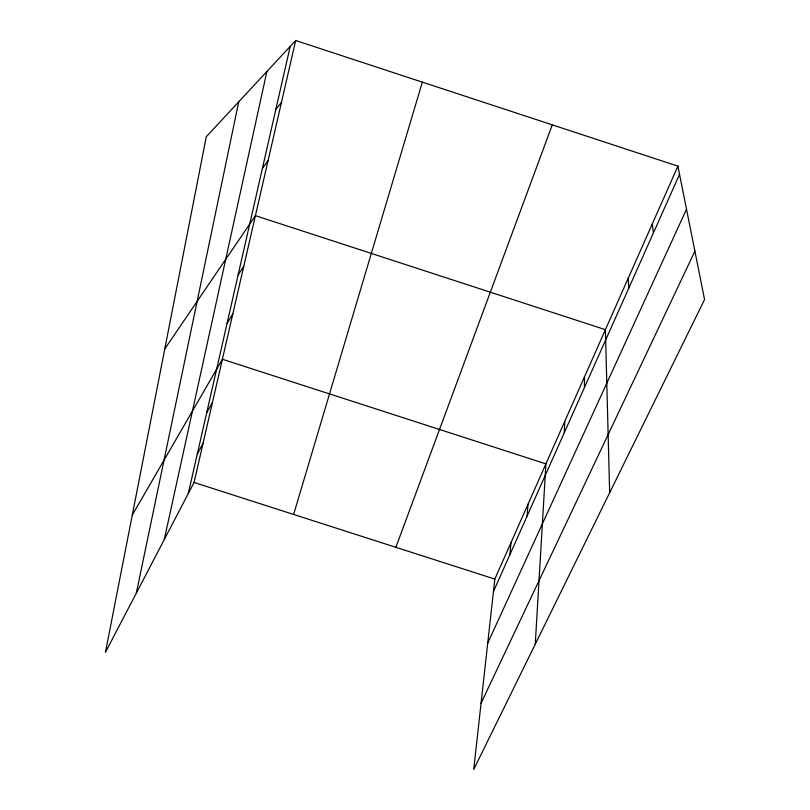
<?xml version="1.0" encoding="UTF-8"?>
<svg xmlns="http://www.w3.org/2000/svg" width="810" height="810" viewBox="0 0 810 810"><rect width="100%" height="100%" fill="white"/><g stroke="black" fill="none" stroke-linecap="round" stroke-linejoin="round"><path stroke-width="1.21" d="M584.425 387.565L584.516 376.802M564.307 432.672L564.712 421.473M535.258 644.213L545.91 463.877L222.385 359.265L132.283 515.079M527.107 516.081L528.039 504.184M509.865 554.718L511.039 542.548M677.909 166.151L494.829 579.099L473.718 769.5L704.558 299.538L677.909 166.151L295.69 40.5L206.287 136.718L105.442 652.323L194.056 482.466L295.69 40.5M136.323 593.133L238.737 101.787M164.268 539.561L266.895 71.493M188.285 493.523L290.203 46.403M293.625 514.451L422.334 82.134M395.887 547.307L552.288 124.851M493.452 591.513L679.539 174.352M487.731 643.15L686.505 209.172M481.069 703.201L694.889 251.171M197.265 454.137L203.037 443.384M206.692 412.766L212.473 402.378M227.063 323.423L232.814 313.905M238.079 275.086L243.81 266.105M164.784 348.938L255.413 215.662L605.404 329.68L609.657 492.733M262.41 168.358L268.049 160.694M275.876 109.249L281.455 102.404M194.056 482.466L494.829 579.099M652.293 223.924L653.417 232.915M628.165 278.346L628.833 288.016"/></g></svg>
